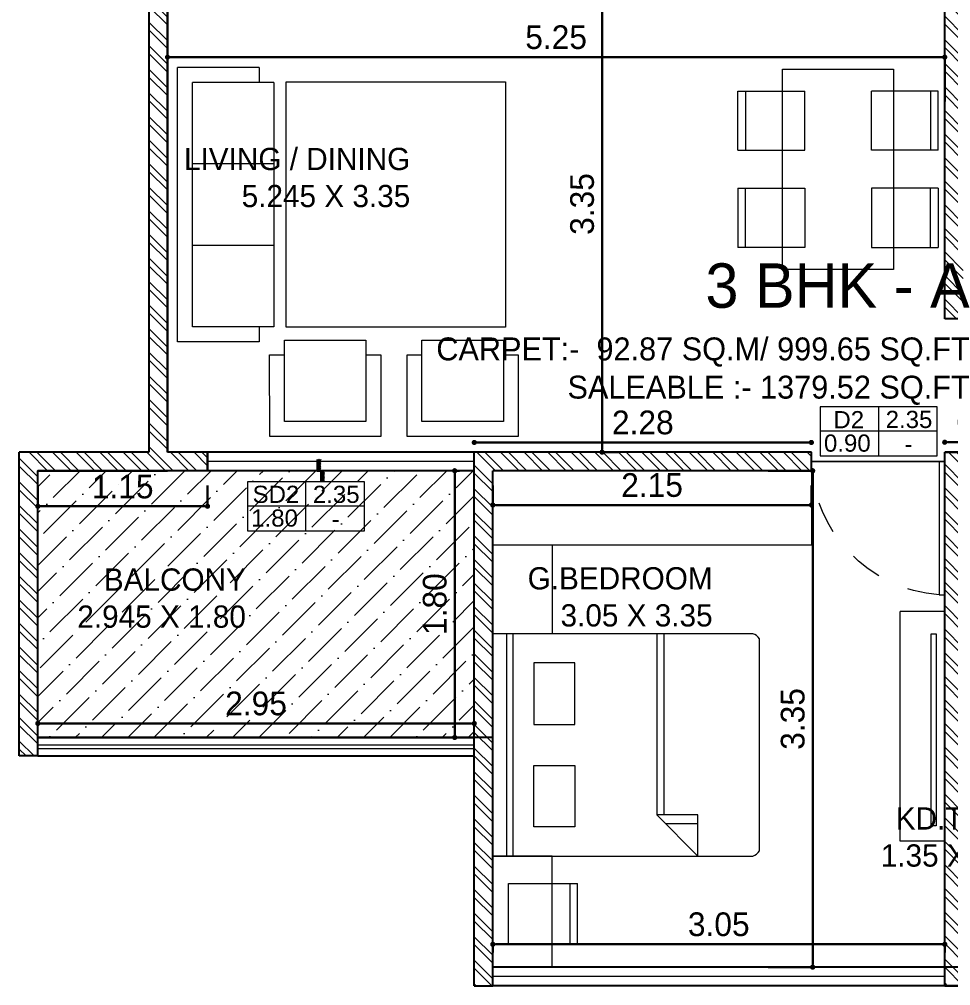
# Model space of a CAD drawing. Header units: metres. Extents: x 494 to 1845, y -666 to 1061.
# Drawn here: x 1408.359 to 1411.273, y 260.962 to 263.986 of the extents above; entities that cross this region are included whole.
import ezdxf

# ---------------------------------------------------------------- set-up
doc = ezdxf.new("R2010")
doc.units = ezdxf.units.M
doc.header["$MEASUREMENT"] = 0
doc.linetypes.add('1', pattern=[0])
doc.linetypes.add('DASHED2', pattern=[0.375, 0.25, -0.125])
doc.layers.get('Defpoints').update_dxf_attribs({"color": 12})
for name, color, linetype in [('A-AREA', 1, 'Continuous'), ('TILE DROP', 180, '1'), ('VDA-TEXT', 250, '1'), ('VDA-WALL BELOW', 8, 'Continuous')]:
    doc.layers.add(name, color=color, linetype=linetype)
for name, color, linetype, lineweight in [('A-Furniture', 8, 'Continuous', 13), ('A-Wall Hatch', 8, 'Continuous', 9), ('ARCHITECTURAL COMMENTS', 2, 'Continuous', 30), ('DIMENSION', 8, 'Continuous', 5), ('VDA-DOOR', 23, 'Continuous', 5), ('VDA-DW TAGS', 4, 'Continuous', 9), ('VDA-FURNITURE', 8, 'Continuous', 13), ('VDA-HATCH', 8, 'Continuous', 9), ('VDA-RAILING', 25, 'Continuous', 5), ('VDA-SLIDING DOOR', 4, 'Continuous', 9), ('VDA-WALL', 250, 'Continuous', 25), ('VDA_FURNITURE', 8, 'Continuous', 13)]:
    doc.layers.add(name, color=color, linetype=linetype, lineweight=lineweight)
doc.styles.add('arial', font='arial.ttf', dxfattribs={"height": 0.3})
doc.styles.add('RS', font='GOTHIC.TTF')
doc.styles.get("Standard").update_dxf_attribs({"font": 'arial.ttf'})
doc.dimstyles.new('SMALL-1', dxfattribs={"dimtxt": 0.16, "dimasz": 0.035, "dimexe": 0, "dimexo": 0.1, "dimgap": 0.05, "dimtad": 1, "dimzin": 0, "dimdsep": 46, "dimtxsty": 'RS', "dimblk": 'DOT', "dimcen": 2.5, "dimclrd": 256, "dimclre": 256, "dimclrt": 5, "dimadec": 0, "dimazin": 0, "dimtfac": 1, "dimtdec": 3, "dimtofl": 0, "dimtmove": 0, "dimatfit": 3, "dimfxl": 0, "dimtolj": 1, "dimtzin": 0, "dimarcsym": 0})
pattern_1 = [(135, (-4e-16, 0.375), (-0.00441942, -0.00441942), [])]

# ---------------------------------------------------------------- blocks, each defined once
blk = doc.blocks.new('zw$DE63')
at = {"layer": 'VDA-FURNITURE', "extrusion": (-1.50799e-06, 1.20478e-06, 1)}
for p, q in [((1.8, 1.5), (0.0462, 1.5)), ((0.6923, 1.2231), (0.4154, 1.5)), ((0.4154, 1.5), (0.4154, 1.2231)), ((1.8, 1.5), (1.6615, 1.5)), ((1.6615, 1.5), (1.6616, 0)), ((1.7077, 0), (1.7077, 1.5)), ((1.8, 0), (1.8, 1.5)), ((1.8, 0), (1.8, 1.5)), ((0, 1.4654), (0, 0.0346)), ((0.6346, 1.2808), (0.4154, 1.2808)), ((1.2462, 0.8885), (1.2462, 1.3039)), ((1.2462, 1.3039), (1.5231, 1.3039)), ((1.5231, 1.3039), (1.5231, 0.8885)), ((0.4154, 1.2231), (0.6923, 1.2231)), ((0.6462, 0), (0.6462, 1.2231)), ((0.6923, 0), (0.6923, 1.2231)), ((1.5231, 0.8885), (1.2462, 0.8885)), ((1.5231, 0.6116), (1.2462, 0.6116)), ((1.2462, 0.6116), (1.2462, 0.1962)), ((1.5231, 0.1962), (1.5231, 0.6116)), ((1.2462, 0.1962), (1.5231, 0.1962)), ((0.0462, 0), (1.8, 0)), ((1.6616, 0), (1.8, 0))]:
    blk.add_line(p, q, dxfattribs=at)
at = {"layer": 'VDA-FURNITURE'}
for centre, start, end in [((0.065, 1.4268), 104.43861, 149.30258), ((0.065, 0.0732), 210.69742, 255.56139)]:
    blk.add_arc(centre, 0.0756, start, end, dxfattribs=at)
blk = doc.blocks.new('zw$DD4')
at = {"layer": 'A-Furniture', "extrusion": (1.20478e-06, -1.51523e-06, 1)}
for p, q in [((0.3, 1.3525), (0.3, 0)), ((1.05, 1.3525), (0.3, 1.3525)), ((1.05, 0), (1.05, 1.3525)), ((0.45, 1.2033), (0, 1.2033)), ((0, 0.8033), (0, 1.2033)), ((0.05, 1.2033), (0.05, 0.8033)), ((0.45, 0.8033), (0.45, 1.2033)), ((0.9, 0.8033), (0.9, 1.2033)), ((0.9, 1.2033), (1.35, 1.2033)), ((1.3, 1.2033), (1.3, 0.8033)), ((1.35, 0.8033), (1.35, 1.2033)), ((0, 0.8033), (0.45, 0.8033)), ((1.35, 0.8033), (0.9, 0.8033)), ((0, 0.5473), (0.45, 0.5473)), ((0, 0.5473), (0, 0.1473)), ((0.05, 0.1473), (0.05, 0.5473)), ((0.45, 0.5473), (0.45, 0.1473)), ((1.35, 0.5473), (0.9, 0.5473)), ((0.9, 0.5473), (0.9, 0.1473)), ((1.3, 0.1473), (1.3, 0.5473)), ((1.35, 0.5473), (1.35, 0.1473)), ((0, 0.1473), (0.45, 0.1473)), ((1.35, 0.1473), (0.9, 0.1473)), ((0.3, 0), (1.05, 0))]:
    blk.add_line(p, q, dxfattribs=at)
blk = doc.blocks.new('zw$FFF1')
at = {"layer": 'A-Furniture', "color": 8, "extrusion": (1.51523e-06, 1.20478e-06, 1)}
for p, q in [((0.6213, 2.4887), (0.6212, 1.9389)), ((1.3713, 2.4887), (0.6213, 2.4887)), ((1.3712, 1.9387), (1.3713, 2.4887)), ((2.299, 2.4887), (1.549, 2.4887)), ((1.549, 2.4887), (1.549, 1.9389)), ((2.299, 1.9387), (2.299, 2.4887)), ((1.2712, 2.3887), (0.7212, 2.3887)), ((0.7212, 2.3887), (0.7212, 1.8387)), ((1.2712, 1.8387), (1.2712, 2.3887)), ((2.199, 2.3887), (1.649, 2.3887)), ((1.649, 2.3887), (1.649, 1.8387)), ((2.199, 1.8387), (2.199, 2.3887)), ((0.6212, 1.9389), (0.7214, 1.9387)), ((0.7214, 1.9387), (0.7212, 1.9387)), ((1.2712, 1.9387), (1.3712, 1.9387)), ((1.549, 1.9389), (1.6491, 1.9387)), ((1.6491, 1.9387), (1.649, 1.9387)), ((2.199, 1.9387), (2.299, 1.9387)), ((0.7212, 1.8387), (1.2712, 1.8387)), ((1.649, 1.8387), (2.199, 1.8387))]:
    blk.add_line(p, q, dxfattribs=at)
at = {"layer": 'A-Furniture', "color": 8, "extrusion": (1.51523e-06, -1.20478e-06, 1)}
for p, q in [((0.55, 1.85), (0, 1.85)), ((0, 1.85), (0, 0)), ((0.55, 1.75), (0.55, 1.85)), ((0.65, 1.75), (0.1, 1.75)), ((0.1, 1.75), (0.1, 0.1)), ((0.65, 0.1), (0.65, 1.75)), ((2.2125, 1.7528), (0.7328, 1.7528)), ((0.7328, 1.7528), (0.7328, 0.0973)), ((2.2126, 0.0973), (2.2125, 1.7528)), ((0.65, 1.2), (0.1, 1.2)), ((0.65, 0.65), (0.1, 0.65)), ((0.65, 0.1), (0.1, 0.1)), ((0.55, 0), (0.55, 0.1)), ((0.7328, 0.0973), (2.2126, 0.0973)), ((0.55, 0), (0, 0))]:
    blk.add_line(p, q, dxfattribs=at)
blk = doc.blocks.new('DFV')
at = {"layer": 'VDA_FURNITURE'}
for p, q in [((164.983, 153.5325), (164.9829, 153.0667)), ((164.983, 153.5325), (165.397, 153.5324)), ((165.3969, 153.0666), (165.397, 153.5324)), ((165.397, 153.4806), (164.983, 153.4807)), ((164.9829, 153.0667), (165.3969, 153.0666))]:
    blk.add_line(p, q, dxfattribs=at)
blk = doc.blocks.new('zw$F1DC')
at = {"layer": 'VDA-DOOR'}
for p, q in [((0, 0), (0, 0.9)), ((0, 0.038), (0.9, 0.038)), ((0, 0), (0.9, 0)), ((0.9, 0.038), (0.9, 0))]:
    blk.add_line(p, q, dxfattribs=at).dxf.unprotected_set("ltscale", 0)
at = {"layer": 'VDA-DOOR', "linetype": 'DASHED2', "ltscale": 0.3}
blk.add_arc((-0.0283, -0.0304), 0.9308, 4.21275, 88.25632, dxfattribs=at)
blk = doc.blocks.new('zw$AB1F')
at = {"layer": 'VDA-DOOR', "xscale": 1.111111111003124, "yscale": 1.111111111003124, "zscale": 1.111111111003124, "rotation": 90.00000000080222}
blk.add_blockref('zw$F1DC', (1, 0), dxfattribs=at)
blk = doc.blocks.new('_Dot')
at = {"color": 0, "linetype": 'ByBlock', "lineweight": -2}
blk.add_line((-0.5, 0), (-1, 0), dxfattribs=at)
at = {"color": 0, "linetype": 'ByBlock', "const_width": 0.5}
blk.add_lwpolyline([(-0.25, 0, 1), (0.25, 0, 1)], format="xyb", close=True, dxfattribs=at)
blk = doc.blocks.new('*D496')
at = {"layer": 'Defpoints', "color": 0, "lineweight": 30, "transparency": 16777216}
for p in [(4.7046, 6.3497), (4.4921, 2.9997), (4.7046, 2.9997)]:
    blk.add_point(p, dxfattribs=at)
at = {"layer": 'DIMENSION', "lineweight": -2, "transparency": 16777216}
for p, q in [((4.6046, 6.3497), (4.4921, 6.3497)), ((4.4921, 6.3147), (4.4921, 3.0347)), ((4.6046, 2.9997), (4.4921, 2.9997))]:
    blk.add_line(p, q, dxfattribs=at)
at = {"layer": 'DIMENSION', "lineweight": -2, "transparency": 16777216, "xscale": 0.035, "yscale": 0.035, "zscale": 0.035}
for p, rotation in [((4.4921, 6.3497), 90), ((4.4921, 2.9997), 270)]:
    blk.add_blockref('_Dot', p, dxfattribs=dict(at, rotation=rotation))
at = {"layer": 'DIMENSION', "color": 5, "transparency": 16777216, "insert": (4.3581, 4.6747), "char_height": 0.16, "attachment_point": 5, "rotation": 90, "style": 'RS'}
blk.add_mtext('\\A1;3.35', dxfattribs=at)
blk = doc.blocks.new('*D497')
at = {"layer": 'Defpoints', "color": 0, "lineweight": 30, "transparency": 16777216}
for p in [(1.5596, 5.6655), (1.5596, 3.8997), (6.8046, 3.8997)]:
    blk.add_point(p, dxfattribs=at)
at = {"layer": 'DIMENSION', "lineweight": -2, "transparency": 16777216}
for p, q in [((1.5596, 5.3655), (1.5596, 5.6655)), ((6.7696, 5.6655), (1.5946, 5.6655)), ((6.8046, 5.3655), (6.8046, 5.6655))]:
    blk.add_line(p, q, dxfattribs=at)
at = {"layer": 'DIMENSION', "lineweight": -2, "transparency": 16777216, "xscale": 0.035, "yscale": 0.035, "zscale": 0.035, "rotation": 180}
blk.add_blockref('_Dot', (1.5596, 5.6655), dxfattribs=at)
at = {"layer": 'DIMENSION', "lineweight": -2, "transparency": 16777216, "xscale": 0.035, "yscale": 0.035, "zscale": 0.035}
blk.add_blockref('_Dot', (6.8046, 5.6655), dxfattribs=at)
at = {"layer": 'DIMENSION', "color": 5, "transparency": 16777216, "insert": (4.1821, 5.7995), "char_height": 0.16, "attachment_point": 5, "style": 'RS'}
blk.add_mtext('\\A1;5.25', dxfattribs=at)
blk = doc.blocks.new('*D498')
at = {"layer": 'Defpoints', "color": 0, "lineweight": 30, "transparency": 16777216}
for p in [(5.9046, 3.0656), (3.6296, 2.9997), (5.9046, 2.9997)]:
    blk.add_point(p, dxfattribs=at)
at = {"layer": 'DIMENSION', "lineweight": -2, "transparency": 16777216}
for p, q in [((3.6296, 3.0656), (3.6296, 3.0656)), ((3.6646, 3.0656), (5.8696, 3.0656)), ((5.9046, 3.0656), (5.9046, 3.0656))]:
    blk.add_line(p, q, dxfattribs=at)
at = {"layer": 'DIMENSION', "lineweight": -2, "transparency": 16777216, "xscale": 0.035, "yscale": 0.035, "zscale": 0.035, "rotation": 180}
blk.add_blockref('_Dot', (3.6296, 3.0656), dxfattribs=at)
at = {"layer": 'DIMENSION', "lineweight": -2, "transparency": 16777216, "xscale": 0.035, "yscale": 0.035, "zscale": 0.035}
blk.add_blockref('_Dot', (5.9046, 3.0656), dxfattribs=at)
at = {"layer": 'DIMENSION', "color": 5, "transparency": 16777216, "insert": (4.7671, 3.1996), "char_height": 0.16, "attachment_point": 5, "style": 'RS'}
blk.add_mtext('\\A1;2.28', dxfattribs=at)
blk = doc.blocks.new('*D504')
at = {"layer": 'Defpoints', "color": 0, "lineweight": 30, "transparency": 16777216}
for p in [(0.6846, 2.8747), (1.8296, 2.8747), (1.8296, 2.635)]:
    blk.add_point(p, dxfattribs=at)
at = {"layer": 'DIMENSION', "lineweight": -2, "transparency": 16777216}
for p, q in [((0.6846, 2.7747), (0.6846, 2.635)), ((1.8296, 2.7747), (1.8296, 2.635)), ((0.7196, 2.635), (1.7946, 2.635))]:
    blk.add_line(p, q, dxfattribs=at)
at = {"layer": 'DIMENSION', "lineweight": -2, "transparency": 16777216, "xscale": 0.035, "yscale": 0.035, "zscale": 0.035, "rotation": 180}
blk.add_blockref('_Dot', (0.6846, 2.635), dxfattribs=at)
at = {"layer": 'DIMENSION', "lineweight": -2, "transparency": 16777216, "xscale": 0.035, "yscale": 0.035, "zscale": 0.035}
blk.add_blockref('_Dot', (1.8296, 2.635), dxfattribs=at)
at = {"layer": 'DIMENSION', "color": 5, "transparency": 16777216, "insert": (1.2571, 2.767), "char_height": 0.16, "attachment_point": 5, "style": 'RS'}
blk.add_mtext('\\A1;1.15', dxfattribs=at)
blk = doc.blocks.new('*D505')
at = {"layer": 'Defpoints', "color": 0, "lineweight": 30, "transparency": 16777216}
for p in [(3.6296, 1.1693), (0.6846, 1.0747), (3.6296, 1.0747)]:
    blk.add_point(p, dxfattribs=at)
at = {"layer": 'DIMENSION', "lineweight": -2, "transparency": 16777216}
for p, q in [((0.6846, 1.1693), (0.6846, 1.1693)), ((0.7196, 1.1693), (3.5946, 1.1693)), ((3.6296, 1.1693), (3.6296, 1.1693))]:
    blk.add_line(p, q, dxfattribs=at)
at = {"layer": 'DIMENSION', "lineweight": -2, "transparency": 16777216, "xscale": 0.035, "yscale": 0.035, "zscale": 0.035, "rotation": 180}
blk.add_blockref('_Dot', (0.6846, 1.1693), dxfattribs=at)
at = {"layer": 'DIMENSION', "lineweight": -2, "transparency": 16777216, "xscale": 0.035, "yscale": 0.035, "zscale": 0.035}
blk.add_blockref('_Dot', (3.6296, 1.1693), dxfattribs=at)
at = {"layer": 'DIMENSION', "color": 5, "transparency": 16777216, "insert": (2.1571, 1.3033), "char_height": 0.16, "attachment_point": 5, "style": 'RS'}
blk.add_mtext('\\A1;2.95', dxfattribs=at)
blk = doc.blocks.new('*D506')
at = {"layer": 'Defpoints', "color": 0, "lineweight": 30, "transparency": 16777216}
for p in [(3.6296, 2.8747), (3.4977, 1.0747), (3.6296, 1.0747)]:
    blk.add_point(p, dxfattribs=at)
at = {"layer": 'DIMENSION', "lineweight": -2, "transparency": 16777216}
for p, q in [((3.5296, 2.8747), (3.4977, 2.8747)), ((3.4977, 2.8397), (3.4977, 1.1097)), ((3.5296, 1.0747), (3.4977, 1.0747))]:
    blk.add_line(p, q, dxfattribs=at)
at = {"layer": 'DIMENSION', "lineweight": -2, "transparency": 16777216, "xscale": 0.035, "yscale": 0.035, "zscale": 0.035}
for p, rotation in [((3.4977, 2.8747), 90), ((3.4977, 1.0747), 270)]:
    blk.add_blockref('_Dot', p, dxfattribs=dict(at, rotation=rotation))
at = {"layer": 'DIMENSION', "color": 5, "transparency": 16777216, "insert": (3.3637, 1.9747), "char_height": 0.16, "attachment_point": 5, "rotation": 90, "style": 'RS'}
blk.add_mtext('\\A1;1.80', dxfattribs=at)
blk = doc.blocks.new('*D507')
at = {"layer": 'Defpoints', "color": 0, "lineweight": 30, "transparency": 16777216}
for p in [(3.7546, 2.8747), (5.9046, 2.8747), (5.9046, 2.6432)]:
    blk.add_point(p, dxfattribs=at)
at = {"layer": 'DIMENSION', "lineweight": -2, "transparency": 16777216}
for p, q in [((3.7546, 2.7747), (3.7546, 2.6432)), ((5.9046, 2.7747), (5.9046, 2.6432)), ((3.7896, 2.6432), (5.8696, 2.6432))]:
    blk.add_line(p, q, dxfattribs=at)
at = {"layer": 'DIMENSION', "lineweight": -2, "transparency": 16777216, "xscale": 0.035, "yscale": 0.035, "zscale": 0.035, "rotation": 180}
blk.add_blockref('_Dot', (3.7546, 2.6432), dxfattribs=at)
at = {"layer": 'DIMENSION', "lineweight": -2, "transparency": 16777216, "xscale": 0.035, "yscale": 0.035, "zscale": 0.035}
blk.add_blockref('_Dot', (5.9046, 2.6432), dxfattribs=at)
at = {"layer": 'DIMENSION', "color": 5, "transparency": 16777216, "insert": (4.8296, 2.7772), "char_height": 0.16, "attachment_point": 5, "style": 'RS'}
blk.add_mtext('\\A1;2.15', dxfattribs=at)
blk = doc.blocks.new('*D508')
at = {"layer": 'Defpoints', "color": 0, "lineweight": 30, "transparency": 16777216}
for p in [(3.7546, 2.8747), (3.7546, -0.4754), (5.9134, -0.4754)]:
    blk.add_point(p, dxfattribs=at)
at = {"layer": 'DIMENSION', "lineweight": -2, "transparency": 16777216}
for p, q in [((5.6134, 2.8747), (5.9134, 2.8747)), ((5.9134, 2.8397), (5.9134, -0.4404)), ((5.6134, -0.4754), (5.9134, -0.4754))]:
    blk.add_line(p, q, dxfattribs=at)
at = {"layer": 'DIMENSION', "lineweight": -2, "transparency": 16777216, "xscale": 0.035, "yscale": 0.035, "zscale": 0.035}
for p, rotation in [((5.9134, 2.8747), 90), ((5.9134, -0.4754), 270)]:
    blk.add_blockref('_Dot', p, dxfattribs=dict(at, rotation=rotation))
at = {"layer": 'DIMENSION', "color": 5, "transparency": 16777216, "insert": (5.7794, 1.1997), "char_height": 0.16, "attachment_point": 5, "rotation": 90, "style": 'RS'}
blk.add_mtext('\\A1;3.35', dxfattribs=at)
blk = doc.blocks.new('*D509')
at = {"layer": 'Defpoints', "color": 0, "lineweight": 30, "transparency": 16777216}
for p in [(3.7546, -0.3208), (3.7546, -0.4754), (6.8046, -0.4753)]:
    blk.add_point(p, dxfattribs=at)
at = {"layer": 'DIMENSION', "lineweight": -2, "transparency": 16777216}
for p, q in [((3.7546, -0.3754), (3.7546, -0.3208)), ((6.7696, -0.3208), (3.7896, -0.3208)), ((6.8046, -0.3753), (6.8046, -0.3208))]:
    blk.add_line(p, q, dxfattribs=at)
at = {"layer": 'DIMENSION', "lineweight": -2, "transparency": 16777216, "xscale": 0.035, "yscale": 0.035, "zscale": 0.035, "rotation": 180}
blk.add_blockref('_Dot', (3.7546, -0.3208), dxfattribs=at)
at = {"layer": 'DIMENSION', "lineweight": -2, "transparency": 16777216, "xscale": 0.035, "yscale": 0.035, "zscale": 0.035}
blk.add_blockref('_Dot', (6.8046, -0.3208), dxfattribs=at)
at = {"layer": 'DIMENSION', "color": 5, "transparency": 16777216, "insert": (5.2796, -0.1868), "char_height": 0.16, "attachment_point": 5, "style": 'RS'}
blk.add_mtext('\\A1;3.05', dxfattribs=at)
blk = doc.blocks.new('*D510')
at = {"layer": 'Defpoints', "color": 0, "lineweight": 30, "transparency": 16777216}
for p in [(7.3796, 3.0669), (6.8046, 2.9997), (7.3796, 2.9997)]:
    blk.add_point(p, dxfattribs=at)
at = {"layer": 'DIMENSION', "lineweight": -2, "transparency": 16777216}
for p, q in [((6.8046, 3.0669), (6.8046, 3.0669)), ((6.8396, 3.0669), (7.3446, 3.0669)), ((7.3796, 3.0669), (7.3796, 3.0669))]:
    blk.add_line(p, q, dxfattribs=at)
at = {"layer": 'DIMENSION', "lineweight": -2, "transparency": 16777216, "xscale": 0.035, "yscale": 0.035, "zscale": 0.035, "rotation": 180}
blk.add_blockref('_Dot', (6.8046, 3.0669), dxfattribs=at)
at = {"layer": 'DIMENSION', "lineweight": -2, "transparency": 16777216, "xscale": 0.035, "yscale": 0.035, "zscale": 0.035}
blk.add_blockref('_Dot', (7.3796, 3.0669), dxfattribs=at)
at = {"layer": 'DIMENSION', "color": 5, "transparency": 16777216, "insert": (7.0921, 3.2009), "char_height": 0.16, "attachment_point": 5, "style": 'RS'}
blk.add_mtext('\\A1;0.58', dxfattribs=at)
blk = doc.blocks.new('D2 F')
at = {"layer": 'VDA-DW TAGS'}
for p, q in [((1526.932, 317.9785), (1526.932, 318.3094)), ((1527.3267, 318.144), (1526.537, 318.144))]:
    blk.add_line(p, q, dxfattribs=at)
blk.add_lwpolyline([(1527.3267, 318.3094), (1526.537, 318.3094), (1526.537, 317.9785), (1527.3267, 317.9785)], close=True, dxfattribs=at)
at = {"layer": 'VDA-DW TAGS', "attachment_point": 8, "style": 'arial'}
for s, insert, char_height, width in [('D2', (1526.7293, 318.1646), 0.11598, 0.282293), ('2.35', (1527.1361, 318.1646), 0.11598, 0.282293), ('0.90', (1526.7198, 318.0048), 0.11598, 0.27584), ('-', (1527.1322, 317.9992), 0.116, 0.366174)]:
    blk.add_mtext(s, dxfattribs=dict(at, insert=insert, char_height=char_height, width=width))
blk = doc.blocks.new('SD2')
at = {"layer": 'VDA-DW TAGS'}
for p, q in [((1533.791, 311.7194), (1533.791, 312.0503)), ((1534.1857, 311.8848), (1533.396, 311.8848))]:
    blk.add_line(p, q, dxfattribs=at)
blk.add_lwpolyline([(1534.1857, 312.0503), (1533.396, 312.0503), (1533.396, 311.7194), (1534.1857, 311.7194)], close=True, dxfattribs=at)
at = {"layer": 'VDA-DW TAGS', "attachment_point": 8, "style": 'arial'}
for s, insert, char_height, width in [('SD2', (1533.5883, 311.9055), 0.11598, 0.282293), ('2.35', (1533.9951, 311.9055), 0.11598, 0.282293), ('1.80', (1533.5788, 311.7457), 0.11598, 0.27584), ('-', (1533.9912, 311.74), 0.116, 0.366174)]:
    blk.add_mtext(s, dxfattribs=dict(at, insert=insert, char_height=char_height, width=width))
blk = doc.blocks.new('TT-level diff-flat-14')
at = {"layer": 'TILE DROP'}
h = blk.add_hatch(dxfattribs=at)
h.set_pattern_fill('ANSI31', color=256, scale=0.05, angle=90, style=0)
h.set_pattern_definition(pattern_1)
h.paths.add_polyline_path([(-0.075, 0.025), (-0.075, 0), (0, 0), (0, 0.025)])
h = blk.add_hatch(dxfattribs=at)
h.set_pattern_fill('ANSI31', color=256, scale=0.05, angle=90, style=0)
h.set_pattern_definition(pattern_1)
h.paths.add_polyline_path([(0, 0), (0, -0.025), (0.075, -0.025), (0.075, 0)])
for points in [[(0, 0), (-0.075, 0)], [(0.075, -0.025), (0, -0.025), (0, 0), (-0.075, 0)]]:
    blk.add_lwpolyline(points, dxfattribs=at)
blk = doc.blocks.new('FDHTRH')
at = {"layer": 'A-Wall Hatch', "ltscale": 0.1}
h = blk.add_hatch(dxfattribs=at)
h.set_pattern_fill('ANSI32', color=256, scale=0.3, angle=270)
h.set_pattern_definition([(315, (2.51019, 1.57275), (0.0795495, 0.0795495), []), (315, (2.51019, 1.51972), (0.0795495, 0.0795495), [])])
h.paths.add_polyline_path([(13.1546, 2.9997), (11.8296, 2.9997), (11.8296, 4.1372), (11.7046, 4.1372), (11.7046, 2.9997), (8.2796, 2.9997), (8.2796, 2.8747), (11.7046, 2.8747), (11.7046, -0.6003), (11.8296, -0.6003), (11.8296, 2.8747), (13.1546, 2.8747)])
h.paths.add_polyline_path([(4.7046, 6.4747), (3.0346, 6.4747), (3.0346, 9.1497), (6.9296, 9.1497), (6.9296, 9.2747), (1.4346, 9.2747), (1.4346, 9.1497), (2.9096, 9.1497), (2.9096, 7.9497), (2.5596, 7.9497), (2.5596, 7.8247), (2.9096, 7.8247), (2.9096, 6.4747), (2.5596, 6.4747), (2.5596, 6.3497), (4.7046, 6.3497)])
h.paths.add_polyline_path([(0.5596, 0.9497), (0.5596, 2.9997), (1.4346, 2.9997), (1.4346, 7.9497), (1.5596, 7.9497), (1.5596, 2.9997), (1.8296, 2.9997), (1.8296, 2.8747), (0.6846, 2.8747), (0.6846, 0.9497)])
h.paths.add_polyline_path([(5.9046, 2.9997), (3.6296, 2.9997), (3.6296, -0.6003), (3.7546, -0.6003), (3.7546, 2.8747), (5.9046, 2.8747)])
h.paths.add_polyline_path([(7.3046, 6.8995), (7.2987, 6.8995), (6.9296, 6.8997), (6.9296, 7.9497), (6.8046, 7.9497), (6.8046, 6.8997), (5.9046, 6.8997), (5.9046, 6.3497), (6.0296, 6.3497), (6.0296, 6.7747), (6.8046, 6.7747), (6.8046, 3.8997), (6.9296, 3.8997), (6.9296, 4.6997), (7.6546, 4.6997), (7.6546, 4.8247), (6.9296, 4.8247), (6.9296, 6.7747), (7.3046, 6.7747)])
h.paths.add_polyline_path([(10.9546, 6.8997), (9.3046, 6.8997), (9.3046, 8.2497), (10.2546, 8.2497), (10.2546, 8.3745), (9.1796, 8.3747), (9.1796, 6.8997), (7.9046, 6.8997), (7.9046, 6.7747), (10.9546, 6.7747)])
h.paths.add_polyline_path([(7.6546, 1.9747), (6.9296, 1.9747), (6.9296, 2.8747), (7.3796, 2.8747), (7.3796, 2.9997), (6.8046, 2.9997), (6.8046, -0.6003), (7.3046, -0.6003), (7.3046, -0.4755), (7.2987, -0.4755), (6.9296, -0.4753), (6.9296, 1.8497), (7.6546, 1.8497)])
h.paths.add_polyline_path([(11.8296, 8.3747), (10.8546, 8.3747), (10.8546, 8.2497), (11.7046, 8.2497), (11.7046, 6.8997), (11.8296, 6.8997)])
h.paths.add_polyline_path([(8.4046, 1.9747), (8.2796, 1.9747), (8.2796, -0.4753), (7.9046, -0.4753), (7.9046, -0.6003), (8.4046, -0.6003)])
h.paths.add_polyline_path([(8.4046, 6.7747), (8.2796, 6.7747), (8.2796, 3.8997), (8.4046, 3.8997)])
h.paths.add_polyline_path([(13.1546, 6.8997), (11.8296, 6.8997), (11.8296, 6.7747), (13.1546, 6.7747)])
h.paths.add_polyline_path([(11.8296, 6.7747), (11.7046, 6.7747), (11.7046, 5.6372), (11.8296, 5.6372)])
h.paths.add_polyline_path([(11.8296, 6.8997), (11.7046, 6.8997), (11.7046, 6.7747), (11.8296, 6.7747)])
at = {"layer": 'VDA-HATCH'}
h = blk.add_hatch(dxfattribs=at)
h.set_pattern_fill('ANSI36', color=43)
h.set_pattern_definition([(45, (-42502.6084, 14918.99776), (0.06629126074, 0.24306795603), [0.3125, -0.0625, 0, -0.0625])])
h.paths.add_polyline_path([(0.6846, 1.0747), (3.6296, 1.0747), (3.6296, 2.8747), (0.6846, 2.8747)])
h.paths.add_polyline_path([(5.9046, 6.8997), (6.8046, 6.8997), (6.8046, 9.1497), (5.9046, 9.1497)])
h.paths.add_polyline_path([(11.8355, 2.9997), (13.0296, 2.9997), (13.0296, 6.7747), (11.8355, 6.7747)])
blk.add_line((1.8296, 2.9997), (1.8296, 2.8747))
at = {"layer": 'A-AREA'}
for points in [[(6.8046, 9.1497), (6.8046, 6.7747), (9.3046, 6.7747), (9.3046, 8.2497), (11.7046, 8.2497), (11.7046, 6.7747), (13.0296, 6.7747), (13.0296, 2.9997), (11.7047, 2.9997), (11.7046, -0.4753), (3.7546, -0.4754), (3.7546, 1.0747), (0.6846, 1.0747), (0.6846, 2.8747), (1.5596, 2.8747)], [(1.5596, 2.9997), (1.5596, 7.9497), (1.4346, 7.9497), (1.4346, 9.1497), (2.5596, 9.1497), (3.0346, 9.1497), (6.8046, 9.1497)]]:
    blk.add_lwpolyline(points, dxfattribs=at)
at = {"layer": 'VDA-DOOR'}
blk.add_line((5.9046, 2.9372), (6.8046, 2.9372), dxfattribs=at)
at = {"layer": 'VDA-FURNITURE'}
blk.add_line((5.9046, 2.8747), (5.9046, 2.3747), dxfattribs=at)
at = {"layer": 'VDA-FURNITURE', "extrusion": (4.36827e-06, 5.81046e-06, 1)}
for p, q in [((3.7546, 2.3747), (5.9046, 2.3747)), ((6.5046, 0.3747), (6.5046, 1.9247)), ((6.8046, 1.9247), (6.5046, 1.9247)), ((6.8046, 0.3747), (6.5046, 0.3747))]:
    blk.add_line(p, q, dxfattribs=at)
at = {"layer": 'VDA-FURNITURE', "extrusion": (4.36827e-06, 5.81046e-06, 1), "elevation": 0.0001}
for points in [[(4.1546, 1.7747), (3.7546, 1.7747), (3.7546, 2.3747), (4.1546, 2.3747)], [(6.7467, 0.4791), (6.7121, 0.4791), (6.7121, 1.775), (6.7467, 1.775)], [(4.1546, 0.2747), (3.7546, 0.2747), (3.7546, -0.4754), (4.1546, -0.4754)]]:
    blk.add_lwpolyline(points, close=True, dxfattribs=at)
at = {"layer": 'VDA-RAILING'}
for p, q in [((0.6846, 1.0247), (3.6296, 1.0247)), ((0.6846, 0.9997), (3.6296, 0.9997))]:
    blk.add_line(p, q, dxfattribs=at)
at = {"layer": 'VDA-SLIDING DOOR'}
for p, q in [((3.6296, 2.9372), (1.8296, 2.9372)), ((6.8046, -0.5378), (3.7546, -0.5378))]:
    blk.add_line(p, q, dxfattribs=at)
at = {"layer": 'VDA-WALL'}
for p, q in [((1.4346, 7.9497), (1.4346, 2.9997)), ((1.5596, 7.9497), (1.5596, 2.9997)), ((6.8046, 3.8997), (6.8046, 6.7747)), ((6.9296, 3.8997), (6.8046, 3.8997)), ((1.4346, 2.9997), (0.5596, 2.9997)), ((0.5596, 0.9497), (0.5596, 2.9997)), ((1.8296, 2.9997), (1.5596, 2.9997)), ((5.9046, 2.9997), (3.6296, 2.9997)), ((3.6296, -0.6003), (3.6296, 2.9997)), ((5.9046, 2.8747), (5.9046, 2.9997)), ((6.8046, -0.6003), (6.8046, 2.9997)), ((7.3796, 2.9997), (6.8046, 2.9997)), ((6.8046, 2.9997), (7.3796, 2.9997)), ((6.8046, -0.6003), (6.8046, 2.9997)), ((1.8296, 2.8747), (0.6846, 2.8747)), ((0.6846, 0.9497), (0.6846, 2.8747)), ((5.9046, 2.8747), (3.7546, 2.8747)), ((3.7546, -0.6003), (3.7546, 2.8747)), ((0.6846, 0.9497), (0.5596, 0.9497)), ((3.6296, -0.6003), (3.7546, -0.6003)), ((6.8046, -0.6003), (7.3046, -0.6003)), ((7.3046, -0.6003), (6.8046, -0.6003))]:
    blk.add_line(p, q, dxfattribs=at)
at = {"layer": 'VDA-WALL BELOW'}
for p, q in [((3.6296, 2.9997), (1.8296, 2.9997)), ((3.6296, 2.8747), (1.8296, 2.8747)), ((0.6846, 1.0747), (3.6296, 1.0747)), ((0.6846, 0.9497), (3.6296, 0.9497)), ((6.8046, -0.4753), (3.7546, -0.4753)), ((6.8046, -0.6003), (3.7546, -0.6003))]:
    blk.add_line(p, q, dxfattribs=at)
at = {"xscale": -1, "rotation": 270}
blk.add_blockref('TT-level diff-flat-14', (2.5946, 2.8747, 0.0001), dxfattribs=at)
blk.add_blockref('SD2', (-1531.2969, -309.2497))
at = {"layer": 'VDA-DOOR', "extrusion": (0.00030461, -0.000129473, -1), "xscale": 0.9000002890170388, "yscale": 0.9000002890170388, "zscale": -0.9000002890170382, "rotation": 179.9999977404477}
blk.add_blockref('zw$AB1F', (-5.9046, 2.9372, 0.0014), dxfattribs=at)
at = {"layer": 'VDA-FURNITURE', "extrusion": (4.36827e-06, 5.81046e-06, 1), "xscale": -1, "rotation": 179.9999997265776}
for name, p in [('zw$FFF1', (1.6277, 5.5955, 0)), ('zw$DD4', (5.4094, 5.5845, 0.0001))]:
    blk.add_blockref(name, p, dxfattribs=at)
at = {"layer": 'VDA-FURNITURE', "extrusion": (4.36827e-06, 5.81046e-06, 1), "rotation": 179.9999997265772}
blk.add_blockref('zw$DE63', (5.5546, 1.7747, 0), dxfattribs=at)
at = {"layer": 'VDA-FURNITURE', "lineweight": 0, "extrusion": (4.3482e-06, 0.000117615, 1), "xscale": -1.000054247983935, "yscale": 1.000054247983935, "zscale": 1.000054247983935, "rotation": 269.9850941066977}
blk.add_blockref('DFV', (-149.2583, -165.2774, -0.0201), dxfattribs=at)
at = {"layer": 'VDA-HATCH'}
blk.add_blockref('D2 F', (-1520.5726, -315.0033), dxfattribs=at)
at = {"layer": 'VDA-TEXT', "extrusion": (4.36827e-06, 5.81046e-06, 1), "char_height": 0.15, "width": 1.314504061156185e-11, "text_direction": (1, 0, -4e-06), "style": 'arial'}
for s, insert, attachment_point in [('\\pi0.77845;{\\fCentury Gothic|b0|i0|c0|p34;LIVING / DINING }\\P\\pi1.00947;{\\fCentury Gothic|b0|i0|c0|p34;5.245 X 3.35}', (3.1978, 5.0536), 3), ('\\pi0.64941;{\\fCentury Gothic|b0|i0|c0|p34;BALCONY  }\\P\\pi0.57160;{\\fCentury Gothic|b0|i0|c0|p34;2.945 X 1.80}', (2.0885, 2.2154), 3), ('\\pi0.63095;{\\fCentury Gothic|b0|i0|c0|p34;G.BEDROOM  }\\P\\pi0.76025;{\\fCentury Gothic|b0|i0|c0|p34;3.05 X 3.35}', (5.2381, 1.8215), 9), ('\\pi0.64650;{\\fCentury Gothic|b0|i0|c0|p34;KD.TOILET  }\\P\\pi0.53520;{\\fCentury Gothic|b0|i0|c0|p34;1.35 X 2.325}', (7.5104, 0.2011), 9)]:
    blk.add_mtext(s, dxfattribs=dict(at, insert=insert, attachment_point=attachment_point))
at = {"layer": 'VDA-TEXT', "color": 1, "extrusion": (4.36827e-06, 5.81046e-06, 1), "insert": (6.9731, 4.2742), "char_height": 0.154743, "width": 3.915188, "attachment_point": 3, "text_direction": (1, 0, -4e-06)}
blk.add_mtext('\\pt10;{\\fCentury Gothic|b0|i0|c0|p34;\\H1.93869x;\\C5;3 BHK - A}\\P\\pt10;{\\fCentury Gothic|b0|i0|c0|p34;\\H1.00000x;CARPET:-  92.87 SQ.M/ 999.65 SQ.FT}\\P\\pt10;{\\fCentury Gothic|b0|i0|c0|p34;\\H1.00000x;SALEABLE :- 1379.52 SQ.FT }', dxfattribs=at)
at = {"layer": 'DIMENSION'}
for base, p1, p2, picture, middle in [((4.4921, 2.9997), (4.7046, 6.3497), (4.7046, 2.9997), '*D496', (4.3581, 4.6747)), ((3.4977, 1.0747), (3.6296, 2.8747), (3.6296, 1.0747), '*D506', (3.3637, 1.9747)), ((5.9134, -0.4754), (3.7546, 2.8747), (3.7546, -0.4754, 0), '*D508', (5.7794, 1.1997))]:
    dim = blk.add_linear_dim(base=base, p1=p1, p2=p2, angle=90, dimstyle='SMALL-1', dxfattribs=at)
    dim.commit()
    dim.dimension.update_dxf_attribs({"geometry": picture, "text_midpoint": middle})
for base, p1, p2, picture, middle in [((1.5595923099, 5.6655192412), (6.8045923099, 3.8996769078), (1.5595923099, 3.8996769078), '*D497', (4.1820923099, 5.7995437143)), ((5.9045923099, 3.0656088579), (3.6295923099, 2.9996769078), (5.9045923099, 2.9996769078), '*D498', (4.7670923099, 3.1996333311)), ((1.8295923099, 2.6350337275), (0.6845923099, 2.8746769078), (1.8295923099, 2.8746769078), '*D504', (1.2570923099, 2.7670459641)), ((5.9046, 2.6432), (3.7546, 2.8747), (5.9046, 2.8747), '*D507', (4.8296, 2.7772)), ((3.6295923099, 1.1693243593), (0.6845923099, 1.0746769078), (3.6295923099, 1.0746769078), '*D505', (2.1570923099, 1.3033488325)), ((3.7546, -0.3208), (6.8046, -0.4753), (3.7546, -0.4754, 0), '*D509', (5.2796, -0.1868))]:
    dim = blk.add_linear_dim(base=base, p1=p1, p2=p2, dimstyle='SMALL-1', dxfattribs=at)
    dim.commit()
    dim.dimension.update_dxf_attribs({"geometry": picture, "text_midpoint": middle})
dim = blk.add_linear_dim(base=(7.3795923099, 3.0669085466), p1=(6.8045923099, 2.9996769078), p2=(7.3795923099, 2.9996769078), dimstyle='SMALL-1', dxfattribs=at)
dim.commit()
dim.dimension.update_dxf_attribs({"geometry": '*D510', "text_midpoint": (7.0920923099, 3.0669085466), "dimtype": 128})

msp = doc.modelspace()

# ---------------------------------------------------------------- block references
at = {"layer": 'ARCHITECTURAL COMMENTS', "lineweight": 30, "xscale": 0.4636618566776818, "yscale": 0.4636618566776818, "zscale": 0.4636618566776818}
msp.add_blockref('FDHTRH', (1408.0991, 261.2405), dxfattribs=at)

doc.saveas('drawing.dxf')
